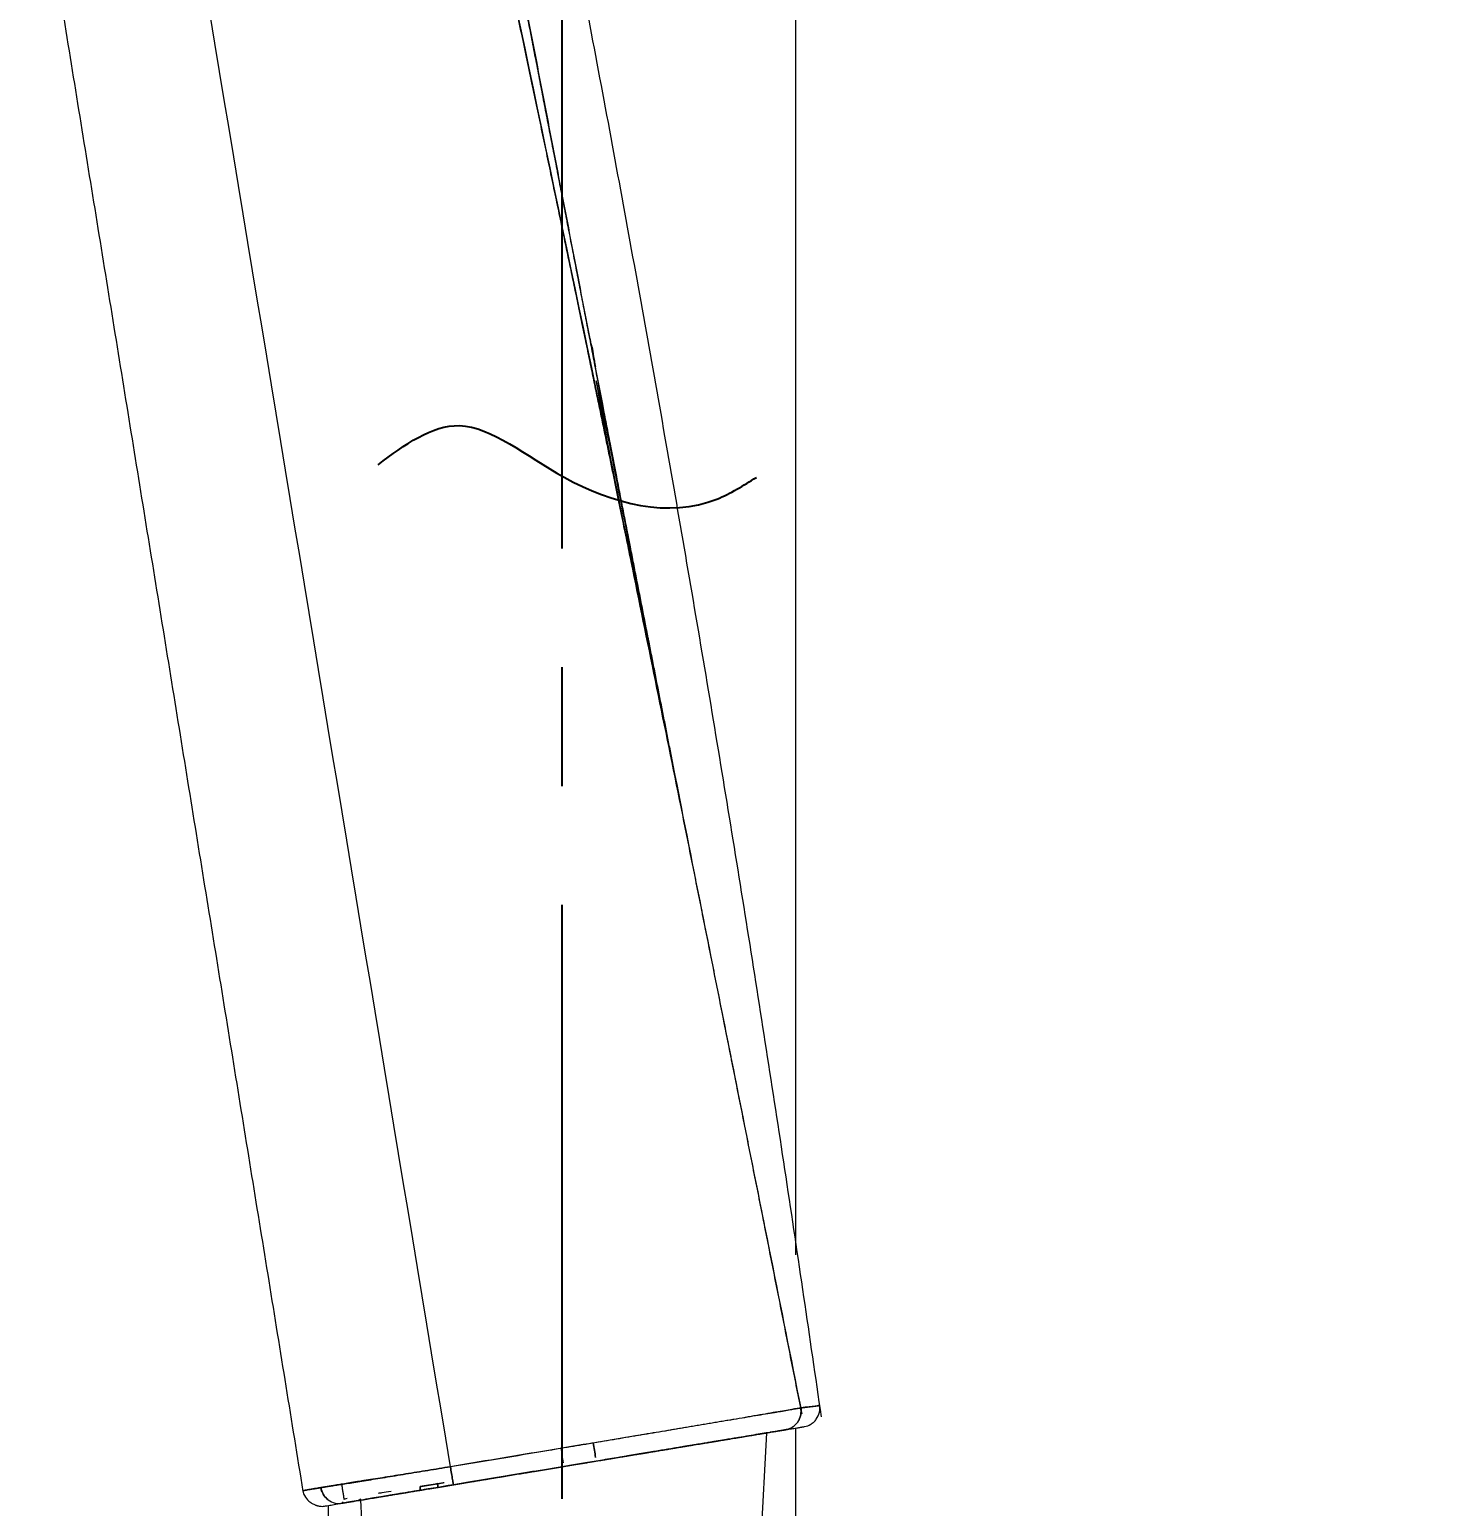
# Model space of a CAD drawing. Header units: millimetres. Extents: x 8883 to 11259, y -10160 to -6800.
# Drawn here: x 10766.1 to 10841.9, y -8562 to -8483.1 of the extents above; entities that cross this region are included whole.
import ezdxf

# ---------------------------------------------------------------- set-up
doc = ezdxf.new("R2010")
doc.units = ezdxf.units.MM
doc.linetypes.add('CENTERX2', pattern=[101.6, 63.5, -12.7, 12.7, -12.7])
doc.layers.add('CENTER', color=1, linetype='CENTERX2')
doc.layers.add('DIM', color=5, linetype='Continuous', lineweight=13)
doc.styles.add('ARIAL', font='arial.ttf')
doc.dimstyles.get("Standard").update_dxf_attribs({"dimtxt": 15, "dimasz": 15, "dimexe": 0.18, "dimexo": 0.0625, "dimgap": 4, "dimtad": 0, "dimdec": 1, "dimdsep": 46, "dimtxsty": 'ARIAL', "dimcen": 0, "dimclrd": 5, "dimclre": 5, "dimclrt": 5, "dimadec": 0, "dimazin": 0, "dimtfac": 1, "dimtdec": 1, "dimtofl": 0, "dimtmove": 0, "dimatfit": 3, "dimfxl": 1, "dimtolj": 1, "dimtzin": 0, "dimarcsym": 0})

# ---------------------------------------------------------------- blocks, each defined once
blk = doc.blocks.new('*D183')
at = {"layer": 'Defpoints', "color": 0, "transparency": 16777216}
for p in [(10877.682, -8339.445), (10973.015, -8339.445), (10816.271, -9076.145)]:
    blk.add_point(p, dxfattribs=at)
at = {"layer": 'DIM', "color": 5, "lineweight": -2, "transparency": 16777216}
for p, q in [((10877.744, -8339.445), (10973.195, -8339.445)), ((10973.015, -8357.445), (10973.015, -8658.532)), ((10973.015, -9058.145), (10973.015, -8757.059)), ((10816.334, -9076.145), (10973.195, -9076.145))]:
    blk.add_line(p, q, dxfattribs=at)
at = {"layer": 'DIM', "color": 5, "transparency": 16777216}
for points in [[(10970.015, -8357.445), (10976.015, -8357.445), (10973.015, -8339.445)], [(10970.015, -9058.145), (10976.015, -9058.145), (10973.015, -9076.145)]]:
    blk.add_solid(points, dxfattribs=at)
at = {"layer": 'DIM', "color": 5, "transparency": 16777216, "insert": (10973.015, -8707.795), "char_height": 18, "attachment_point": 5, "rotation": 90, "style": 'ARIAL'}
blk.add_mtext('\\A1;948.3%%P3', dxfattribs=at)

msp = doc.modelspace()

# ---------------------------------------------------------------- linework, layer by layer
at = {"linetype": 'Continuous', "lineweight": 18}
for p, q in [((10807.056, -8393.45), (10807.056, -8548.539)), ((10799.611, -8518.129), (10799.166, -8515.532)), ((10800.933, -8524.608), (10800.935, -8524.617)), ((10800.935, -8524.617), (10800.933, -8524.608)), ((10807.391, -8557.045), (10807.393, -8557.044)), ((10805.073, -8566.434), (10805.521, -8558.059)), ((10807.056, -8557.811), (10807.056, -8566.36)), ((10782.056, -8561.951), (10782.056, -8566.36)), ((10783.783, -8561.659), (10784.039, -8566.434))]:
    msp.add_line(p, q, dxfattribs=at)
for points, knots in [([(10800.933, -8524.608), (10800.651, -8523.174), (10800.089, -8520.305), (10798.968, -8514.568), (10797.573, -8507.393), (10796.185, -8500.213), (10795.077, -8494.467), (10794.248, -8490.158), (10793.419, -8485.85), (10792.315, -8480.105), (10790.366, -8469.959), (10788.688, -8461.249), (10787.558, -8455.413)], [0, 0, 0, 0, 0.062253, 0.124505, 0.24901, 0.373515, 0.435768, 0.498021, 0.560273, 0.622526, 0.747031, 1, 1, 1, 1]), ([(10798.343, -8511.894), (10798.308, -8511.719), (10798.234, -8511.361), (10798.121, -8510.807), (10798.002, -8510.223), (10797.876, -8509.609), (10797.744, -8508.963), (10797.606, -8508.288), (10797.461, -8507.582), (10797.31, -8506.845), (10797.152, -8506.078), (10796.987, -8505.28), (10796.817, -8504.452), (10796.64, -8503.594), (10796.456, -8502.705), (10796.266, -8501.785), (10796.069, -8500.835), (10795.866, -8499.855), (10795.656, -8498.844), (10795.44, -8497.803), (10795.218, -8496.731), (10794.988, -8495.629), (10794.752, -8494.496), (10794.51, -8493.333), (10794.261, -8492.14), (10794.005, -8490.916), (10793.743, -8489.662), (10793.474, -8488.378), (10793.198, -8487.063), (10792.916, -8485.717), (10792.627, -8484.342), (10792.332, -8482.936), (10792.029, -8481.5), (10791.72, -8480.033), (10791.404, -8478.537), (10791.082, -8477.009), (10790.752, -8475.452), (10790.416, -8473.864), (10790.073, -8472.247), (10789.723, -8470.599), (10789.366, -8468.92), (10789.003, -8467.212), (10788.633, -8465.473), (10788.255, -8463.704), (10787.871, -8461.905), (10787.48, -8460.076), (10787.082, -8458.216), (10786.814, -8456.967), (10786.679, -8456.337)], [0, 0, 0, 0, 0.009402, 0.019354, 0.029856, 0.040907, 0.052507, 0.064657, 0.077356, 0.090605, 0.104402, 0.118749, 0.133645, 0.149089, 0.165083, 0.181625, 0.198716, 0.216355, 0.234543, 0.25328, 0.272564, 0.292397, 0.312778, 0.333707, 0.355183, 0.377207, 0.399779, 0.422898, 0.446564, 0.470778, 0.495538, 0.520846, 0.5467, 0.5731, 0.600047, 0.62754, 0.65558, 0.684165, 0.713296, 0.742972, 0.773194, 0.80396, 0.835272, 0.867129, 0.89953, 0.932476, 0.965966, 1, 1, 1, 1]), ([(10787.624, -8456.117), (10787.71, -8456.563), (10787.883, -8457.452), (10788.141, -8458.782), (10788.397, -8460.102), (10788.651, -8461.413), (10788.903, -8462.714), (10789.153, -8464.006), (10789.401, -8465.289), (10789.648, -8466.563), (10789.893, -8467.828), (10790.135, -8469.083), (10790.376, -8470.329), (10790.616, -8471.566), (10790.853, -8472.793), (10791.089, -8474.012), (10791.322, -8475.221), (10791.554, -8476.42), (10791.785, -8477.611), (10792.013, -8478.792), (10792.24, -8479.964), (10792.465, -8481.127), (10792.688, -8482.28), (10792.909, -8483.425), (10793.129, -8484.56), (10793.346, -8485.685), (10793.562, -8486.802), (10793.777, -8487.909), (10793.989, -8489.007), (10794.2, -8490.095), (10794.409, -8491.175), (10794.617, -8492.245), (10794.822, -8493.306), (10795.026, -8494.357), (10795.228, -8495.4), (10795.429, -8496.433), (10795.627, -8497.457), (10795.824, -8498.471), (10796.019, -8499.477), (10796.213, -8500.473), (10796.405, -8501.459), (10796.595, -8502.437), (10796.783, -8503.405), (10796.97, -8504.364), (10797.155, -8505.314), (10797.338, -8506.255), (10797.52, -8507.186), (10797.699, -8508.108), (10797.877, -8509.021), (10798.054, -8509.924), (10798.228, -8510.818), (10798.401, -8511.703), (10798.572, -8512.579), (10798.742, -8513.446), (10798.909, -8514.303), (10799.075, -8515.151), (10799.24, -8515.989), (10799.402, -8516.819), (10799.563, -8517.639), (10799.722, -8518.45), (10799.88, -8519.252), (10800.035, -8520.044), (10800.189, -8520.828), (10800.341, -8521.602), (10800.492, -8522.366), (10800.64, -8523.122), (10800.787, -8523.868), (10800.885, -8524.363), (10800.933, -8524.608)], [0, 0, 0, 0, 0.019539, 0.038943, 0.058212, 0.077346, 0.096345, 0.115208, 0.133937, 0.15253, 0.170988, 0.189311, 0.207499, 0.225552, 0.24347, 0.261253, 0.278901, 0.296414, 0.313791, 0.331034, 0.348141, 0.365114, 0.381951, 0.398654, 0.415221, 0.431654, 0.447951, 0.464114, 0.480142, 0.496034, 0.511792, 0.527414, 0.542902, 0.558255, 0.573473, 0.588555, 0.603503, 0.618316, 0.632995, 0.647538, 0.661946, 0.676219, 0.690358, 0.704362, 0.71823, 0.731964, 0.745563, 0.759028, 0.772357, 0.785551, 0.798611, 0.811536, 0.824326, 0.836981, 0.849501, 0.861887, 0.874138, 0.886254, 0.898235, 0.910081, 0.921793, 0.933369, 0.944811, 0.956119, 0.967291, 0.978329, 0.989232, 1, 1, 1, 1]), ([(10796.128, -8499.878), (10796.164, -8500.091), (10796.228, -8500.459), (10796.291, -8500.827), (10796.318, -8500.983)], [0, 0, 0, 0, 0.578287, 1, 1, 1, 1]), ([(10800.933, -8524.608), (10798.305, -8511.279), (10797.054, -8504.874), (10796.222, -8500.935), (10796.395, -8502.01), (10797.224, -8506.333), (10797.769, -8509.059), (10798.342, -8511.894)], [0, 0, 0, 0, 0.405995, 0.405995, 0.739156, 0.739156, 1, 1, 1, 1]), ([(10800.933, -8524.608), (10801.462, -8527.286), (10801.993, -8529.963), (10803.058, -8535.316), (10803.592, -8537.992), (10804.66, -8543.344), (10805.194, -8546.02), (10806.262, -8551.371), (10806.795, -8554.047), (10807.328, -8556.723)], [0, 0, 0, 0, 0.25, 0.25, 0.5, 0.5, 0.75, 0.75, 1, 1, 1, 1]), ([(10807.328, -8556.723), (10807.227, -8556.741), (10807.066, -8556.769), (10806.733, -8556.827), (10806.606, -8556.849), (10806.32, -8556.899), (10806.161, -8556.927), (10805.815, -8556.987), (10805.628, -8557.02), (10805.237, -8557.087), (10805.035, -8557.122), (10804.411, -8557.229), (10803.975, -8557.303), (10803.115, -8557.449), (10802.69, -8557.521), (10801.844, -8557.663), (10801.423, -8557.734), (10800.584, -8557.874), (10800.166, -8557.944), (10799.332, -8558.084), (10798.915, -8558.153), (10796.836, -8558.5), (10793.522, -8559.052), (10790.236, -8559.597), (10788.598, -8559.868)], [0, 0, 0, 0, 0.0625, 0.0625, 0.09375, 0.09375, 0.125, 0.125, 0.15625, 0.15625, 0.1875, 0.1875, 0.25, 0.25, 0.3125, 0.3125, 0.375, 0.375, 0.4375, 0.4375, 0.5, 0.5, 0.75, 1, 1, 1, 1]), ([(10788.598, -8559.866), (10789.475, -8559.719), (10791.229, -8559.426), (10793.422, -8559.059), (10795.175, -8558.765), (10796.49, -8558.545), (10797.802, -8558.325), (10799.112, -8558.106), (10800.417, -8557.888), (10801.495, -8557.707), (10802.346, -8557.564), (10802.976, -8557.459), (10803.594, -8557.355), (10804.196, -8557.254), (10804.774, -8557.157), (10805.319, -8557.066), (10805.819, -8556.982), (10806.261, -8556.907), (10806.636, -8556.844), (10806.938, -8556.793), (10807.17, -8556.753), (10807.282, -8556.734), (10807.329, -8556.726)], [0, 0, 0, 0, 0.125, 0.25, 0.3125, 0.375, 0.4375, 0.5, 0.5625, 0.625, 0.65625, 0.6875, 0.71875, 0.75, 0.78125, 0.8125, 0.84375, 0.875, 0.90625, 0.9375, 0.96875, 1, 1, 1, 1]), ([(10806.532, -8557.891), (10806.647, -8557.872), (10806.768, -8557.83), (10806.991, -8557.691), (10807.094, -8557.595), (10807.25, -8557.366), (10807.303, -8557.234), (10807.353, -8556.971), (10807.35, -8556.841), (10807.328, -8556.723)], [0, 0, 0, 0, 0.25, 0.25, 0.5, 0.5, 0.75, 0.75, 1, 1, 1, 1]), ([(10807.328, -8556.723), (10807.336, -8556.723), (10807.351, -8556.721), (10807.374, -8556.718), (10807.396, -8556.715), (10807.418, -8556.712), (10807.44, -8556.71), (10807.462, -8556.707), (10807.483, -8556.704), (10807.504, -8556.702), (10807.525, -8556.699), (10807.546, -8556.697), (10807.566, -8556.694), (10807.586, -8556.692), (10807.606, -8556.689), (10807.625, -8556.687), (10807.645, -8556.684), (10807.664, -8556.682), (10807.682, -8556.68), (10807.701, -8556.677), (10807.719, -8556.675), (10807.737, -8556.673), (10807.755, -8556.671), (10807.772, -8556.669), (10807.79, -8556.666), (10807.806, -8556.664), (10807.823, -8556.662), (10807.84, -8556.66), (10807.856, -8556.658), (10807.872, -8556.656), (10807.887, -8556.654), (10807.903, -8556.653), (10807.918, -8556.651), (10807.933, -8556.649), (10807.947, -8556.647), (10807.962, -8556.645), (10807.976, -8556.644), (10807.99, -8556.642), (10808.003, -8556.64), (10808.016, -8556.638), (10808.03, -8556.637), (10808.042, -8556.635), (10808.055, -8556.634), (10808.067, -8556.632), (10808.079, -8556.631), (10808.091, -8556.629), (10808.102, -8556.628), (10808.114, -8556.626), (10808.125, -8556.625), (10808.135, -8556.624), (10808.146, -8556.623), (10808.156, -8556.621), (10808.166, -8556.62), (10808.175, -8556.619), (10808.185, -8556.618), (10808.194, -8556.617), (10808.203, -8556.615), (10808.211, -8556.614), (10808.22, -8556.613), (10808.228, -8556.612), (10808.236, -8556.611), (10808.243, -8556.61), (10808.251, -8556.61), (10808.258, -8556.609), (10808.264, -8556.608), (10808.271, -8556.607), (10808.277, -8556.606), (10808.283, -8556.606), (10808.289, -8556.605), (10808.294, -8556.604), (10808.3, -8556.604), (10808.305, -8556.603), (10808.309, -8556.602), (10808.314, -8556.602), (10808.318, -8556.601), (10808.322, -8556.601), (10808.326, -8556.6), (10808.329, -8556.6), (10808.332, -8556.6), (10808.335, -8556.599), (10808.338, -8556.599), (10808.34, -8556.599), (10808.342, -8556.598), (10808.344, -8556.598), (10808.345, -8556.598), (10808.347, -8556.598), (10808.348, -8556.598), (10808.349, -8556.597), (10808.349, -8556.597), (10808.349, -8556.597), (10808.349, -8556.597), (10808.349, -8556.597)], [0, 0, 0, 0, 0.011332, 0.022664, 0.033995, 0.045326, 0.056657, 0.067987, 0.079316, 0.090646, 0.101974, 0.113303, 0.124631, 0.135959, 0.147286, 0.158613, 0.16994, 0.181266, 0.192592, 0.203918, 0.215244, 0.226569, 0.237893, 0.249218, 0.260542, 0.271866, 0.283189, 0.294512, 0.305835, 0.317158, 0.32848, 0.339802, 0.351124, 0.362446, 0.373767, 0.385088, 0.396409, 0.407729, 0.41905, 0.43037, 0.44169, 0.453009, 0.464329, 0.475648, 0.486967, 0.498286, 0.509605, 0.520923, 0.532241, 0.543559, 0.554877, 0.566195, 0.577512, 0.58883, 0.600147, 0.611464, 0.622781, 0.634098, 0.645415, 0.656731, 0.668047, 0.679364, 0.69068, 0.701996, 0.713312, 0.724628, 0.735943, 0.747259, 0.758574, 0.76989, 0.781205, 0.792521, 0.803836, 0.815151, 0.826466, 0.837781, 0.849096, 0.860411, 0.871726, 0.88304, 0.894355, 0.90567, 0.916985, 0.928299, 0.939614, 0.950929, 0.962243, 0.973558, 0.984872, 0.996187, 1, 1, 1, 1]), ([(10807.521, -8557.728), (10807.646, -8557.705), (10807.822, -8557.64), (10808.029, -8557.485), (10808.209, -8557.283), (10808.349, -8556.974), (10808.362, -8556.719), (10808.346, -8556.589)], [0, 0, 0, 0, 0.237124, 0.365657, 0.497561, 0.758663, 1, 1, 1, 1]), ([(10807.341, -8557.007), (10807.338, -8557.039), (10807.334, -8557.071), (10807.315, -8557.168), (10807.296, -8557.234), (10807.243, -8557.362), (10807.21, -8557.423), (10807.132, -8557.538), (10807.087, -8557.591), (10806.989, -8557.685), (10806.935, -8557.726), (10806.823, -8557.795), (10806.765, -8557.823), (10806.648, -8557.867), (10806.589, -8557.882), (10806.532, -8557.891)], [0, 0, 0, 0, 0.075055, 0.075055, 0.229213, 0.229213, 0.38337, 0.38337, 0.537528, 0.537528, 0.691685, 0.691685, 0.845843, 0.845843, 1, 1, 1, 1]), ([(10806.532, -8557.891), (10806.358, -8557.92), (10806.006, -8557.978), (10805.216, -8558.109), (10804.908, -8558.16), (10804.379, -8558.248), (10804.193, -8558.279), (10803.895, -8558.328), (10803.794, -8558.345), (10803.584, -8558.379), (10803.438, -8558.404), (10802.796, -8558.51), (10802.113, -8558.623), (10800.923, -8558.82), (10800.287, -8558.925), (10799.47, -8559.061), (10799.044, -8559.131), (10798.857, -8559.162), (10798.732, -8559.183), (10798.64, -8559.198), (10796.369, -8559.574), (10793.086, -8560.118), (10788.758, -8560.835)], [0, 0, 0, 0, 0.125, 0.125, 0.1875, 0.1875, 0.21875, 0.21875, 0.234375, 0.234375, 0.25, 0.25, 0.375, 0.375, 0.4375, 0.46875, 0.484375, 0.492187, 0.492187, 0.5, 0.5, 1, 1, 1, 1]), ([(10788.758, -8560.835), (10788.879, -8560.815), (10789.153, -8560.769), (10789.614, -8560.693), (10790.175, -8560.6), (10790.835, -8560.491), (10791.825, -8560.327), (10793.015, -8560.13), (10794.264, -8559.923), (10795.307, -8559.75), (10796.241, -8559.595), (10796.991, -8559.471), (10797.585, -8559.373), (10798.049, -8559.296), (10798.446, -8559.23), (10798.756, -8559.179), (10798.958, -8559.145), (10799.18, -8559.109), (10799.421, -8559.069), (10799.681, -8559.026), (10799.97, -8558.978), (10800.267, -8558.929), (10800.548, -8558.882), (10800.783, -8558.843), (10801.027, -8558.803), (10801.307, -8558.756), (10801.648, -8558.7), (10801.943, -8558.651), (10802.235, -8558.603), (10802.468, -8558.564), (10802.697, -8558.526), (10802.864, -8558.499), (10803.03, -8558.471), (10803.251, -8558.435), (10803.582, -8558.38), (10803.927, -8558.323), (10804.237, -8558.271), (10804.468, -8558.233), (10804.693, -8558.196), (10804.887, -8558.164), (10805.068, -8558.134), (10805.248, -8558.104), (10805.454, -8558.07), (10805.64, -8558.039), (10805.802, -8558.012), (10805.939, -8557.989), (10806.076, -8557.967), (10806.18, -8557.95), (10806.253, -8557.937), (10806.299, -8557.93), (10806.34, -8557.923), (10806.376, -8557.917), (10806.408, -8557.912), (10806.436, -8557.907), (10806.461, -8557.903), (10806.482, -8557.899), (10806.501, -8557.896), (10806.518, -8557.894), (10806.527, -8557.892), (10806.532, -8557.891)], [0, 0, 0, 0, 0.018336, 0.04172, 0.070162, 0.10367, 0.142249, 0.220829, 0.284761, 0.332228, 0.37965, 0.427016, 0.446617, 0.470264, 0.49795, 0.507278, 0.517596, 0.528903, 0.5412, 0.554484, 0.568757, 0.585591, 0.60004, 0.612105, 0.621787, 0.63786, 0.655553, 0.674879, 0.68403, 0.70154, 0.711789, 0.720729, 0.728355, 0.738508, 0.756581, 0.782666, 0.796316, 0.809948, 0.823552, 0.837127, 0.846636, 0.858816, 0.87366, 0.891184, 0.902733, 0.915621, 0.929862, 0.945469, 0.95211, 0.958418, 0.964391, 0.970028, 0.975327, 0.980288, 0.984909, 0.989191, 0.993133, 0.996736, 1, 1, 1, 1]), ([(10794.679, -8559.854), (10795.729, -8559.68), (10797.827, -8559.333), (10800.423, -8558.903), (10802.494, -8558.56), (10803.961, -8558.317), (10805.212, -8558.11), (10805.583, -8558.048), (10805.693, -8558.03)], [0, 0, 0, 0, 0.25, 0.5, 0.625, 0.75, 0.875, 1, 1, 1, 1]), ([(10794.679, -8559.854), (10795.731, -8559.68), (10797.838, -8559.331), (10800.45, -8558.898), (10802.254, -8558.6), (10803.242, -8558.436), (10803.951, -8558.319), (10804.595, -8558.212), (10805.125, -8558.124), (10805.498, -8558.062), (10805.644, -8558.038), (10805.693, -8558.03)], [0, 0, 0, 0, 0.25, 0.5, 0.625, 0.6875, 0.75, 0.8125, 0.875, 0.9375, 1, 1, 1, 1]), ([(10783.66, -8561.679), (10783.905, -8561.638), (10784.398, -8561.557), (10785.54, -8561.367), (10785.961, -8561.298), (10786.751, -8561.167), (10787.03, -8561.121), (10787.35, -8561.068), (10787.53, -8561.038), (10787.773, -8560.998), (10787.885, -8560.979), (10787.962, -8560.966), (10788.039, -8560.954), (10788.054, -8560.951), (10788.466, -8560.883), (10789.631, -8560.69), (10790.385, -8560.565), (10790.804, -8560.496), (10790.993, -8560.464), (10791.121, -8560.443), (10791.219, -8560.427), (10791.788, -8560.333), (10792.591, -8560.2), (10793.528, -8560.045), (10793.996, -8559.967), (10794.197, -8559.934), (10794.331, -8559.912), (10794.428, -8559.896), (10794.612, -8559.865), (10794.923, -8559.814), (10795.37, -8559.74), (10795.697, -8559.685), (10795.931, -8559.647), (10796.347, -8559.578), (10796.619, -8559.533), (10797.154, -8559.444), (10797.379, -8559.407), (10798.122, -8559.284), (10798.554, -8559.212), (10798.969, -8559.144)], [0, 0, 0, 0, 0.185822, 0.185822, 0.278733, 0.278733, 0.325188, 0.325188, 0.348416, 0.36003, 0.365837, 0.365837, 0.371644, 0.371644, 0.464554, 0.51101, 0.534238, 0.545852, 0.551658, 0.551658, 0.557465, 0.557465, 0.650376, 0.696832, 0.720059, 0.731673, 0.731673, 0.743287, 0.743287, 0.789743, 0.81297, 0.81297, 0.836198, 0.836198, 0.882654, 0.882654, 0.929109, 0.929109, 1, 1, 1, 1]), ([(10802.479, -8558.562), (10802.4, -8558.576), (10802.21, -8558.607), (10801.908, -8558.657), (10801.628, -8558.703), (10801.376, -8558.745), (10801.123, -8558.787), (10800.823, -8558.837), (10800.457, -8558.897), (10799.975, -8558.977), (10799.299, -8559.089), (10798.406, -8559.237), (10797.574, -8559.375), (10796.88, -8559.49), (10796.399, -8559.569), (10795.939, -8559.645), (10795.501, -8559.718), (10795.083, -8559.787), (10794.811, -8559.832), (10794.679, -8559.854)], [0, 0, 0, 0, 0.031509, 0.075357, 0.119162, 0.141135, 0.173957, 0.21756, 0.257592, 0.315511, 0.403521, 0.517477, 0.657496, 0.721257, 0.782356, 0.840786, 0.896541, 0.949614, 1, 1, 1, 1]), ([(10781.67, -8560.985), (10781.681, -8560.984), (10781.692, -8560.982), (10781.715, -8560.979), (10781.726, -8560.977), (10781.763, -8560.971), (10781.79, -8560.967), (10781.875, -8560.954), (10781.939, -8560.945), (10782.082, -8560.922), (10782.161, -8560.91), (10782.335, -8560.883), (10782.429, -8560.868), (10782.735, -8560.819), (10782.969, -8560.782), (10783.494, -8560.698), (10783.784, -8560.651), (10784.412, -8560.55), (10784.749, -8560.495), (10785.458, -8560.38), (10785.829, -8560.32), (10786.595, -8560.195), (10786.99, -8560.131), (10787.789, -8560.001), (10788.193, -8559.934), (10788.598, -8559.868)], [0, 0, 0, 0, 0.015625, 0.015625, 0.03125, 0.03125, 0.0625, 0.0625, 0.125, 0.125, 0.1875, 0.1875, 0.25, 0.25, 0.375, 0.375, 0.5, 0.5, 0.625, 0.625, 0.75, 0.75, 0.875, 0.875, 1, 1, 1, 1]), ([(10788.598, -8559.868), (10788.196, -8559.935), (10787.39, -8560.067), (10786.21, -8560.257), (10785.277, -8560.406), (10784.579, -8560.517), (10784.082, -8560.596), (10783.623, -8560.669), (10783.072, -8560.757), (10782.494, -8560.85), (10781.979, -8560.934), (10781.753, -8560.971), (10781.67, -8560.985)], [0, 0, 0, 0, 0.125, 0.25, 0.375, 0.4375, 0.5, 0.5625, 0.625, 0.75, 0.875, 1, 1, 1, 1]), ([(10788.758, -8560.835), (10788.758, -8560.834), (10788.751, -8560.793), (10788.715, -8560.573), (10788.658, -8560.231), (10788.617, -8559.983), (10788.598, -8559.868)], [0, 0, 0, 0, 0.249566, 0.499711, 0.749855, 1, 1, 1, 1]), ([(10788.598, -8559.868), (10788.617, -8559.983), (10788.658, -8560.231), (10788.715, -8560.574), (10788.751, -8560.794), (10788.758, -8560.835), (10788.758, -8560.835)], [0, 0, 0, 0, 0.250327, 0.500656, 0.750986, 1, 1, 1, 1]), ([(10781.67, -8560.985), (10781.342, -8561.041), (10780.859, -8561.125), (10780.704, -8561.152), (10780.704, -8561.152)], [0, 0, 0, 0, 0.500957, 1, 1, 1, 1]), ([(10780.704, -8561.15), (10780.704, -8561.15), (10780.704, -8561.15), (10780.746, -8561.142), (10780.938, -8561.11), (10781.203, -8561.065), (10781.444, -8561.024), (10781.578, -8561.001), (10781.642, -8560.99), (10781.666, -8560.986), (10781.67, -8560.986)], [0, 0, 0, 0, 0.000226, 0.256706, 0.513186, 0.769666, 0.897906, 0.962026, 0.994086, 1, 1, 1, 1]), ([(10780.704, -8561.152), (10780.711, -8561.268), (10780.806, -8561.478), (10781.019, -8561.723), (10781.24, -8561.857), (10781.351, -8561.905), (10781.407, -8561.926), (10781.445, -8561.939), (10781.482, -8561.95), (10781.533, -8561.963), (10781.625, -8561.981), (10781.767, -8561.992), (10781.804, -8561.983), (10781.859, -8561.979), (10781.869, -8561.975)], [0, 0, 0, 0, 0.194261, 0.348178, 0.398307, 0.415889, 0.423224, 0.430033, 0.436869, 0.444347, 0.463183, 0.524789, 0.776228, 1, 1, 1, 1]), ([(10781.521, -8561.011), (10781.508, -8561.013), (10781.421, -8561.028), (10781.203, -8561.065), (10780.938, -8561.11), (10780.807, -8561.132), (10780.763, -8561.14), (10780.761, -8561.14)], [0, 0, 0, 0, 0.031392, 0.221235, 0.600922, 0.980609, 1, 1, 1, 1]), ([(10782.531, -8560.852), (10782.531, -8560.852), (10782.53, -8560.852), (10782.527, -8560.853), (10782.525, -8560.853), (10782.52, -8560.854), (10782.517, -8560.854), (10782.512, -8560.855), (10782.51, -8560.855), (10782.505, -8560.856), (10782.503, -8560.856), (10782.498, -8560.857), (10782.496, -8560.858), (10782.491, -8560.858), (10782.488, -8560.859), (10782.484, -8560.859), (10782.481, -8560.86), (10782.476, -8560.861), (10782.474, -8560.861), (10782.469, -8560.862), (10782.467, -8560.862), (10782.462, -8560.863), (10782.46, -8560.863), (10782.455, -8560.864), (10782.453, -8560.864), (10782.448, -8560.865), (10782.446, -8560.865), (10782.441, -8560.866), (10782.439, -8560.867), (10782.434, -8560.867), (10782.432, -8560.868), (10782.427, -8560.868), (10782.425, -8560.869), (10782.42, -8560.87), (10782.418, -8560.87), (10782.413, -8560.871), (10782.411, -8560.871), (10782.406, -8560.872), (10782.404, -8560.872), (10782.399, -8560.873), (10782.397, -8560.873), (10782.392, -8560.874), (10782.39, -8560.874), (10782.385, -8560.875), (10782.383, -8560.875), (10782.378, -8560.876), (10782.376, -8560.876), (10782.372, -8560.877), (10782.369, -8560.877), (10782.365, -8560.878), (10782.363, -8560.879), (10782.358, -8560.879), (10782.356, -8560.88), (10782.351, -8560.88), (10782.349, -8560.881), (10782.345, -8560.881), (10782.342, -8560.882), (10782.338, -8560.882), (10782.336, -8560.883), (10782.331, -8560.884), (10782.329, -8560.884), (10782.325, -8560.885), (10782.322, -8560.885), (10782.318, -8560.886), (10782.316, -8560.886), (10782.311, -8560.887), (10782.309, -8560.887), (10782.305, -8560.888), (10782.303, -8560.888), (10782.298, -8560.889), (10782.296, -8560.889), (10782.292, -8560.89), (10782.289, -8560.89), (10782.285, -8560.891), (10782.283, -8560.891), (10782.279, -8560.892), (10782.277, -8560.892), (10782.272, -8560.893), (10782.27, -8560.893), (10782.266, -8560.894), (10782.264, -8560.894), (10782.259, -8560.895), (10782.257, -8560.895), (10782.253, -8560.896), (10782.251, -8560.896), (10782.247, -8560.897), (10782.245, -8560.897), (10782.24, -8560.898), (10782.238, -8560.898), (10782.234, -8560.899), (10782.232, -8560.899), (10782.228, -8560.9), (10782.226, -8560.9), (10782.221, -8560.901), (10782.219, -8560.901), (10782.215, -8560.902), (10782.213, -8560.902), (10782.209, -8560.903), (10782.207, -8560.903), (10782.203, -8560.904), (10782.201, -8560.904), (10782.197, -8560.905), (10782.195, -8560.905), (10782.19, -8560.906), (10782.188, -8560.906), (10782.184, -8560.907), (10782.182, -8560.907), (10782.178, -8560.908), (10782.176, -8560.908), (10782.172, -8560.909), (10782.17, -8560.909), (10782.166, -8560.91), (10782.164, -8560.91), (10782.16, -8560.91), (10782.158, -8560.911), (10782.154, -8560.911), (10782.152, -8560.912), (10782.148, -8560.912), (10782.146, -8560.913), (10782.142, -8560.913), (10782.14, -8560.914), (10782.136, -8560.914), (10782.134, -8560.914), (10782.13, -8560.915), (10782.128, -8560.915), (10782.125, -8560.916), (10782.123, -8560.916), (10782.119, -8560.917), (10782.117, -8560.917), (10782.113, -8560.918), (10782.111, -8560.918), (10782.107, -8560.919), (10782.105, -8560.919), (10782.101, -8560.92), (10782.099, -8560.92), (10782.096, -8560.921), (10782.094, -8560.921), (10782.09, -8560.921), (10782.088, -8560.922), (10782.084, -8560.922), (10782.082, -8560.923), (10782.079, -8560.923), (10782.077, -8560.924), (10782.073, -8560.924), (10782.071, -8560.924), (10782.067, -8560.925), (10782.065, -8560.925), (10782.062, -8560.926), (10782.06, -8560.926), (10782.056, -8560.927), (10782.054, -8560.927), (10782.051, -8560.928), (10782.049, -8560.928), (10782.045, -8560.928), (10782.043, -8560.929), (10782.04, -8560.929), (10782.038, -8560.93), (10782.034, -8560.93), (10782.032, -8560.93), (10782.029, -8560.931), (10782.027, -8560.931), (10782.023, -8560.932), (10782.021, -8560.932), (10782.018, -8560.933), (10782.016, -8560.933), (10782.012, -8560.934), (10782.011, -8560.934), (10782.007, -8560.934), (10782.005, -8560.935), (10782.002, -8560.935), (10782, -8560.935), (10781.996, -8560.936), (10781.995, -8560.936), (10781.991, -8560.937), (10781.989, -8560.937), (10781.986, -8560.938), (10781.984, -8560.938), (10781.981, -8560.938), (10781.979, -8560.939), (10781.975, -8560.939), (10781.974, -8560.94), (10781.97, -8560.94), (10781.969, -8560.94), (10781.965, -8560.941), (10781.963, -8560.941), (10781.96, -8560.942), (10781.958, -8560.942), (10781.955, -8560.942), (10781.953, -8560.943), (10781.95, -8560.943), (10781.948, -8560.944), (10781.945, -8560.944), (10781.943, -8560.944), (10781.94, -8560.945), (10781.938, -8560.945), (10781.935, -8560.946), (10781.933, -8560.946), (10781.93, -8560.946), (10781.928, -8560.947), (10781.925, -8560.947), (10781.923, -8560.947), (10781.92, -8560.948), (10781.918, -8560.948), (10781.915, -8560.949), (10781.913, -8560.949), (10781.91, -8560.949), (10781.908, -8560.95), (10781.905, -8560.95), (10781.903, -8560.95), (10781.9, -8560.951), (10781.899, -8560.951), (10781.895, -8560.952), (10781.894, -8560.952), (10781.891, -8560.952), (10781.889, -8560.953), (10781.886, -8560.953), (10781.884, -8560.953), (10781.881, -8560.954), (10781.879, -8560.954), (10781.876, -8560.955), (10781.875, -8560.955), (10781.872, -8560.955), (10781.87, -8560.956), (10781.867, -8560.956), (10781.865, -8560.956), (10781.862, -8560.957), (10781.861, -8560.957), (10781.858, -8560.957), (10781.856, -8560.958), (10781.853, -8560.958), (10781.852, -8560.958), (10781.848, -8560.959), (10781.847, -8560.959), (10781.844, -8560.96), (10781.842, -8560.96), (10781.839, -8560.96), (10781.838, -8560.96), (10781.835, -8560.961), (10781.834, -8560.961), (10781.831, -8560.962), (10781.829, -8560.962), (10781.826, -8560.962), (10781.825, -8560.962), (10781.822, -8560.963), (10781.82, -8560.963), (10781.817, -8560.964), (10781.816, -8560.964), (10781.813, -8560.964), (10781.812, -8560.964), (10781.809, -8560.965), (10781.807, -8560.965), (10781.805, -8560.966), (10781.803, -8560.966), (10781.8, -8560.966), (10781.799, -8560.966), (10781.796, -8560.967), (10781.795, -8560.967), (10781.792, -8560.967), (10781.791, -8560.968), (10781.788, -8560.968), (10781.786, -8560.968), (10781.784, -8560.969), (10781.782, -8560.969), (10781.78, -8560.969), (10781.778, -8560.97), (10781.776, -8560.97), (10781.774, -8560.97), (10781.772, -8560.971), (10781.77, -8560.971), (10781.768, -8560.971), (10781.766, -8560.971), (10781.764, -8560.972), (10781.762, -8560.972), (10781.76, -8560.972), (10781.758, -8560.973), (10781.756, -8560.973), (10781.754, -8560.973), (10781.752, -8560.974), (10781.751, -8560.974), (10781.748, -8560.974), (10781.747, -8560.974), (10781.744, -8560.975), (10781.743, -8560.975), (10781.74, -8560.975), (10781.739, -8560.975), (10781.737, -8560.976), (10781.735, -8560.976), (10781.733, -8560.976), (10781.732, -8560.977), (10781.729, -8560.977), (10781.728, -8560.977), (10781.726, -8560.978), (10781.724, -8560.978), (10781.722, -8560.978), (10781.721, -8560.978), (10781.718, -8560.979), (10781.717, -8560.979), (10781.715, -8560.979), (10781.713, -8560.979), (10781.711, -8560.98), (10781.71, -8560.98), (10781.707, -8560.98), (10781.706, -8560.98), (10781.704, -8560.981), (10781.703, -8560.981), (10781.7, -8560.981), (10781.699, -8560.982), (10781.696, -8560.982), (10781.695, -8560.982), (10781.693, -8560.982), (10781.692, -8560.983), (10781.689, -8560.983), (10781.688, -8560.983), (10781.685, -8560.984), (10781.684, -8560.984), (10781.682, -8560.984), (10781.68, -8560.984), (10781.678, -8560.985), (10781.676, -8560.985), (10781.673, -8560.985), (10781.672, -8560.986), (10781.67, -8560.986)], [0, 0, 0, 0, 0.001413, 0.001413, 0.007402, 0.007402, 0.013395, 0.013395, 0.01939, 0.01939, 0.025389, 0.025389, 0.03139, 0.03139, 0.037394, 0.037394, 0.043402, 0.043402, 0.049412, 0.049412, 0.055425, 0.055425, 0.061441, 0.061441, 0.06746, 0.06746, 0.073481, 0.073481, 0.079506, 0.079506, 0.085534, 0.085534, 0.091564, 0.091564, 0.097597, 0.097597, 0.103634, 0.103634, 0.109673, 0.109673, 0.115714, 0.115714, 0.121759, 0.121759, 0.127807, 0.127807, 0.133857, 0.133857, 0.13991, 0.13991, 0.145966, 0.145966, 0.152025, 0.152025, 0.158087, 0.158087, 0.164152, 0.164152, 0.170219, 0.170219, 0.176289, 0.176289, 0.182362, 0.182362, 0.188437, 0.188437, 0.194516, 0.194516, 0.200597, 0.200597, 0.20668, 0.20668, 0.212767, 0.212767, 0.218856, 0.218856, 0.224948, 0.224948, 0.231043, 0.231043, 0.23714, 0.23714, 0.24324, 0.24324, 0.249343, 0.249343, 0.255448, 0.255448, 0.261557, 0.261557, 0.267667, 0.267667, 0.273781, 0.273781, 0.279897, 0.279897, 0.286015, 0.286015, 0.292136, 0.292136, 0.29826, 0.29826, 0.304387, 0.304387, 0.310516, 0.310516, 0.316647, 0.316647, 0.322781, 0.322781, 0.328918, 0.328918, 0.335057, 0.335057, 0.341199, 0.341199, 0.347343, 0.347343, 0.35349, 0.35349, 0.359639, 0.359639, 0.365791, 0.365791, 0.371945, 0.371945, 0.378102, 0.378102, 0.384261, 0.384261, 0.390423, 0.390423, 0.396587, 0.396587, 0.402753, 0.402753, 0.408922, 0.408922, 0.415093, 0.415093, 0.421267, 0.421267, 0.427445, 0.427445, 0.433629, 0.433629, 0.439818, 0.439818, 0.446011, 0.446011, 0.45221, 0.45221, 0.458415, 0.458415, 0.464624, 0.464624, 0.470839, 0.470839, 0.477059, 0.477059, 0.483284, 0.483284, 0.489514, 0.489514, 0.49575, 0.49575, 0.501991, 0.501991, 0.508237, 0.508237, 0.514488, 0.514488, 0.520745, 0.520745, 0.527007, 0.527007, 0.533274, 0.533274, 0.539547, 0.539547, 0.545825, 0.545825, 0.552108, 0.552108, 0.558397, 0.558397, 0.56469, 0.56469, 0.57099, 0.57099, 0.577294, 0.577294, 0.583604, 0.583604, 0.58992, 0.58992, 0.59624, 0.59624, 0.602566, 0.602566, 0.608898, 0.608898, 0.615235, 0.615235, 0.621577, 0.621577, 0.627925, 0.627925, 0.634278, 0.634278, 0.640637, 0.640637, 0.647001, 0.647001, 0.65337, 0.65337, 0.659745, 0.659745, 0.666125, 0.666125, 0.672505, 0.672505, 0.678885, 0.678885, 0.685264, 0.685264, 0.691643, 0.691643, 0.698021, 0.698021, 0.704399, 0.704399, 0.710777, 0.710777, 0.717154, 0.717154, 0.72353, 0.72353, 0.729906, 0.729906, 0.736282, 0.736282, 0.742657, 0.742657, 0.749031, 0.749031, 0.755405, 0.755405, 0.761778, 0.761778, 0.768151, 0.768151, 0.774523, 0.774523, 0.780894, 0.780894, 0.787265, 0.787265, 0.793635, 0.793635, 0.800004, 0.800004, 0.806373, 0.806373, 0.81274, 0.81274, 0.819108, 0.819108, 0.825474, 0.825474, 0.83184, 0.83184, 0.838205, 0.838205, 0.844569, 0.844569, 0.850932, 0.850932, 0.857295, 0.857295, 0.863657, 0.863657, 0.870017, 0.870017, 0.876377, 0.876377, 0.882737, 0.882737, 0.889095, 0.889095, 0.895452, 0.895452, 0.901809, 0.901809, 0.908166, 0.908166, 0.914564, 0.914564, 0.921026, 0.921026, 0.927554, 0.927554, 0.934152, 0.934152, 0.940822, 0.940822, 0.947567, 0.947567, 0.954391, 0.954391, 0.961298, 0.961298, 0.968292, 0.968292, 0.97546, 0.97546, 0.982926, 0.982926, 0.990745, 0.990745, 1, 1, 1, 1]), ([(10782.039, -8561.622), (10781.94, -8561.543), (10781.766, -8561.339), (10781.688, -8561.102), (10781.67, -8560.985)], [0, 0, 0, 0, 0.478607, 1, 1, 1, 1]), ([(10781.67, -8560.985), (10781.688, -8561.102), (10781.77, -8561.349), (10782.049, -8561.667), (10782.431, -8561.839), (10782.685, -8561.84), (10782.799, -8561.821)], [0, 0, 0, 0, 0.250001, 0.5, 0.75, 1, 1, 1, 1]), ([(10782.799, -8561.821), (10782.873, -8561.809), (10783.071, -8561.776), (10783.515, -8561.703), (10784.01, -8561.621), (10784.48, -8561.543), (10784.871, -8561.478), (10785.294, -8561.408), (10785.89, -8561.31), (10786.689, -8561.177), (10787.706, -8561.009), (10788.407, -8560.893), (10788.758, -8560.835)], [0, 0, 0, 0, 0.125, 0.25, 0.375, 0.4375, 0.5, 0.5625, 0.625, 0.75, 0.875, 1, 1, 1, 1]), ([(10788.758, -8560.835), (10787.261, -8561.082), (10785.938, -8561.302), (10783.815, -8561.653), (10783.121, -8561.768), (10782.799, -8561.821)], [0, 0, 0, 0, 0.5, 0.5, 1, 1, 1, 1]), ([(10786.945, -8561.135), (10786.524, -8561.204), (10785.923, -8561.304), (10785.224, -8561.42), (10784.765, -8561.496), (10784.379, -8561.56), (10783.96, -8561.629), (10783.752, -8561.664), (10783.66, -8561.679)], [0, 0, 0, 0, 0.25, 0.375, 0.5, 0.625, 0.75, 1, 1, 1, 1]), ([(10786.945, -8561.135), (10786.524, -8561.204), (10785.923, -8561.304), (10785.224, -8561.42), (10784.765, -8561.496), (10784.379, -8561.56), (10783.96, -8561.629), (10783.752, -8561.664), (10783.66, -8561.679)], [0, 0, 0, 0, 0.25, 0.375, 0.5, 0.625, 0.75, 1, 1, 1, 1]), ([(10785.425, -8561.185), (10785.248, -8561.214), (10785.01, -8561.254), (10784.799, -8561.289), (10784.736, -8561.299)], [0, 0, 0, 0, 0.691117, 1, 1, 1, 1]), ([(10786.976, -8560.928), (10786.98, -8560.951), (10786.985, -8561.002), (10786.982, -8561.074), (10786.967, -8561.123), (10786.952, -8561.134), (10786.945, -8561.135)], [0, 0, 0, 0, 0.250565, 0.501132, 0.751698, 1, 1, 1, 1]), ([(10781.855, -8561.978), (10781.855, -8561.978), (10782.007, -8561.953), (10782.479, -8561.874), (10782.799, -8561.821)], [0, 0, 0, 0, 0.49881, 1, 1, 1, 1]), ([(10782.732, -8561.833), (10782.758, -8561.828), (10782.794, -8561.815), (10782.836, -8561.784), (10782.854, -8561.764), (10782.863, -8561.753)], [0, 0, 0, 0, 0.478655, 0.736532, 1, 1, 1, 1]), ([(10783.083, -8561.573), (10782.965, -8561.592), (10782.905, -8561.602), (10782.905, -8561.602), (10782.905, -8561.602)], [0, 0, 0, 0, 0.997985, 1, 1, 1, 1])]:
    msp.add_open_spline(points, degree=3, knots=knots, dxfattribs=at)
for points, degree in [([(10808.437, -8557.21), (10801.057, -8505.843), (10790.566, -8455.02)], 2), ([(10786.679, -8456.337), (10791.553, -8479.075), (10796.343, -8501.822), (10800.933, -8524.608)], 3), ([(10786.679, -8456.337), (10791.553, -8479.075), (10796.343, -8501.822), (10800.933, -8524.608)], 3), ([(10788.598, -8559.868), (10783.225, -8527.403), (10777.852, -8494.937), (10772.479, -8462.471)], 3), ([(10766.093, -8471.18), (10773.402, -8516.187), (10780.711, -8561.193)], 2), ([(10796.273, -8500.71), (10796.209, -8500.34), (10796.145, -8499.97), (10796.082, -8499.6)], 3), ([(10796.164, -8499.99), (10796.226, -8500.35), (10796.288, -8500.71), (10796.35, -8501.07)], 3), ([(10796.433, -8501.576), (10796.37, -8501.206), (10796.306, -8500.837), (10796.243, -8500.467)], 3), ([(10800.933, -8524.608), (10800.072, -8520.369), (10799.209, -8516.13), (10798.343, -8511.894)], 3), ([(10808.347, -8556.598), (10808.347, -8556.598), (10808.007, -8556.64), (10807.328, -8556.723)], 3), ([(10807.328, -8556.723), (10807.349, -8556.831), (10807.37, -8556.938), (10807.391, -8557.045)], 3), ([(10805.693, -8558.03), (10806.914, -8557.828), (10806.919, -8557.827), (10805.693, -8558.03)], 3), ([(10794.646, -8559.658), (10794.603, -8559.397), (10794.559, -8559.136), (10794.516, -8558.875)], 3), ([(10796.233, -8558.599), (10796.276, -8558.857), (10796.319, -8559.116), (10796.361, -8559.374)], 3), ([(10796.361, -8559.374), (10796.319, -8559.116), (10796.276, -8558.857), (10796.233, -8558.599)], 3), ([(10787.937, -8560.971), (10794.679, -8559.854)], 1), ([(10794.679, -8559.854), (10787.937, -8560.971)], 1), ([(10794.679, -8559.854), (10787.937, -8560.971)], 1), ([(10787.926, -8560.771), (10788.255, -8560.716)], 1), ([(10781.731, -8561.208), (10781.702, -8561.134), (10781.682, -8561.059), (10781.67, -8560.986)], 3), ([(10782.778, -8560.811), (10782.905, -8561.602)], 1), ([(10783.66, -8561.679), (10783.752, -8561.663), (10784.03, -8561.618), (10784.729, -8561.502), (10785.724, -8561.337), (10786.524, -8561.205), (10786.942, -8561.135)], 3), ([(10787.937, -8560.971), (10787.596, -8561.027), (10787.264, -8561.082), (10786.942, -8561.135)], 3), ([(10786.945, -8561.135), (10787.266, -8561.082), (10787.597, -8561.027), (10787.937, -8560.971)], 3), ([(10787.937, -8560.971), (10787.597, -8561.027), (10787.266, -8561.082), (10786.945, -8561.135)], 3), ([(10787.906, -8560.774), (10787.59, -8560.826), (10787.275, -8560.878), (10786.976, -8560.928)], 3), ([(10783.66, -8561.679), (10782.427, -8561.883), (10782.423, -8561.884), (10783.66, -8561.679)], 3), ([(10782.898, -8561.603), (10782.899, -8561.603), (10782.903, -8561.602), (10782.912, -8561.601)], 3)]:
    msp.add_open_spline(points, degree=degree, dxfattribs=at)
at = {"linetype": 'Continuous'}
msp.add_open_spline([(10784.731, -8506.314), (10786.163, -8505.25), (10789.273, -8502.939), (10794.847, -8507.787), (10801.123, -8509.4), (10804.266, -8507.429), (10804.957, -8506.996)], degree=3, knots=[1.180881, 1.180881, 1.180881, 1.180881, 4.020586, 7.346143, 11.488698, 12.657431, 12.657431, 12.657431, 12.657431], dxfattribs=at)
at = {"linetype": 'Continuous', "lineweight": 18}
for points, weights in [([(10807.393, -8557.044), (10805.251, -8546.227), (10803.105, -8535.414), (10800.933, -8524.608)], [0.999999845707, 1.00003526496, 1.00002230574, 1]), ([(10806.532, -8557.891), (10807.193, -8557.782), (10807.523, -8557.727), (10807.521, -8557.728)], [0.999920018912, 0.999922727879, 0.999924077522, 0.999924068862]), ([(10786.945, -8561.135), (10786.982, -8561.129), (10786.995, -8561.043), (10786.976, -8560.928)], [1.00000000001, 0.805970241247, 0.805970370954, 1.00000038913]), ([(10786.976, -8560.928), (10787.277, -8560.878), (10787.588, -8560.827), (10787.906, -8560.774)], [0.999999445298, 0.999999445359, 0.99999944536, 0.9999994453]), ([(10787.906, -8560.774), (10787.925, -8560.889), (10787.938, -8560.97), (10787.937, -8560.971)], [1.00000038913, 0.805970895473, 0.805970765767, 1.00000000001]), ([(10783.787, -8561.598), (10783.755, -8561.643), (10783.71, -8561.671), (10783.66, -8561.679)], [0.854482955826, 0.853900843003, 0.902406515404, 0.999999973031])]:
    msp.add_rational_spline(points, weights, degree=3, dxfattribs=at)
msp.add_rational_spline([(10787.937, -8560.971), (10787.938, -8560.97), (10787.919, -8560.854), (10787.906, -8560.774)], [1, 0.92287942735, 0.92287942735, 0.996896447609], degree=2, knots=[0, 0, 0, 0.505134, 1, 1, 1], dxfattribs=at)
at = {"layer": 'CENTER', "ltscale": 0.5}
msp.add_line((10794.556, -7666.238), (10794.556, -9086.383), dxfattribs=at)

# ---------------------------------------------------------------- dimensions: what is measured, and where the dimension line sits
at = {"layer": 'DIM', "color": 3}
dim = msp.add_linear_dim(base=(10973.015, -8339.445), p1=(10816.271, -9076.145), p2=(10877.682, -8339.445), angle=90, text='948.3%%P3', dimstyle='Standard', override={"dimtxt": 18, "dimasz": 18, "dimgap": 5}, dxfattribs=at)
dim.commit()
dim.dimension.update_dxf_attribs({"geometry": '*D183', "text_midpoint": (10973.015, -8707.795)})

doc.saveas('drawing.dxf')
